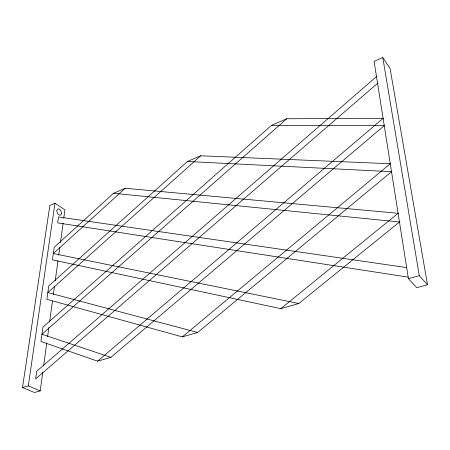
<?xml version="1.0" encoding="UTF-8"?>
<svg xmlns="http://www.w3.org/2000/svg" width="450" height="450" viewBox="0 0 450 450"><rect width="100%" height="100%" fill="white"/><g stroke="black" fill="none" stroke-linecap="round" stroke-linejoin="round"><path stroke-width="0.67" d="M63.765 218.244L64.901 209.891L54.973 203.186L49.866 205.459L22.5 387.523L34.447 392.484L40.213 390.904L42.778 372.105M43.633 365.839L46.766 342.866M47.621 336.6L48.853 327.549M49.613 321.981L52.464 301.095M53.319 294.829L54.456 286.47M55.215 280.901L57.971 260.713M58.731 255.144L59.777 247.483M60.441 242.612L63.101 223.116M22.5 387.523L28.282 385.892L54.973 203.186M398.649 213.339L125.207 188.263L113.524 193.292L54.219 247.286L52.442 259.875L280.806 308.661L298.817 303.502L399.69 221.844M125.207 188.263L53.336 253.547L298.817 303.502M390.639 163.744L200.678 155.796L187.419 161.499L48.769 285.879L46.873 299.317L182.295 336.892L197.662 332.488L391.629 171.624M200.678 155.796L47.829 292.562L197.662 332.488M383.316 118.316L286.768 118.755L271.592 125.286L42.953 327.111L40.922 341.488L97.616 361.159L110.891 357.356L384.784 125.19M286.768 118.755L41.94 334.254L110.891 357.356M376.926 76.219L36.714 371.261L35.634 378.923L378 82.929M97.616 361.159L383.079 118.356M182.295 336.892L390.358 163.676M280.806 308.661L398.301 213.154M382.759 57.516L374.091 61.369L408.426 278.707L416.796 287.691L427.5 284.754L390.116 68.681L382.759 57.516L419.287 275.648L427.5 284.754M408.426 278.707L419.287 275.648M271.592 125.286L384.486 125.623M187.419 161.499L391.928 171.703M113.524 193.292L400.056 222.047M406.744 267.604L58.5 216.962L57.662 222.902L408.291 277.172M28.282 385.892L40.213 390.904M61.678 213.739L60.081 215.449L57.578 213.789L56.683 210.409L58.297 208.716L60.789 210.381L61.678 213.739"/></g></svg>
